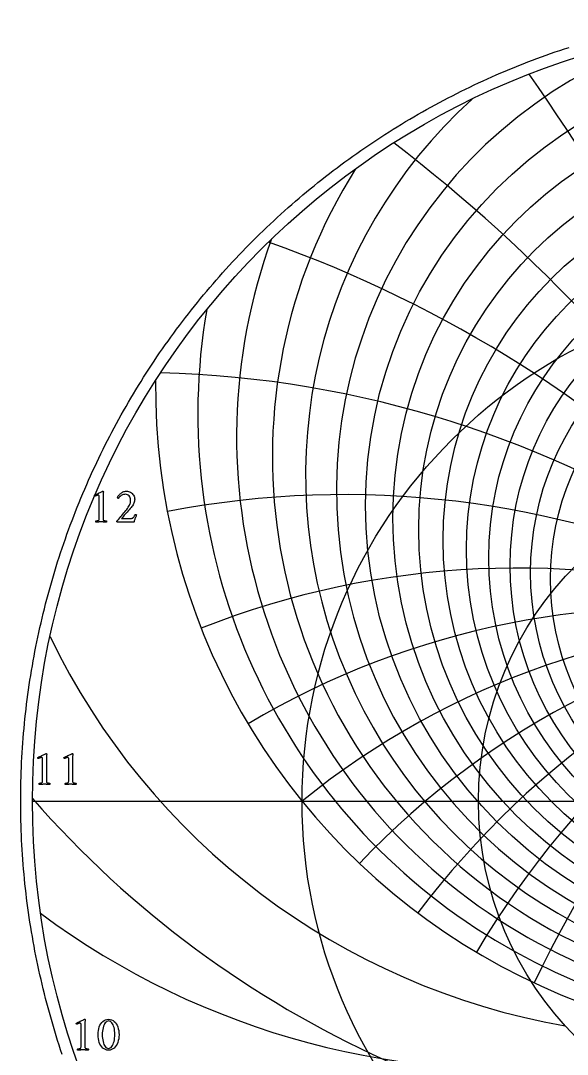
# Model space of a CAD drawing. Header units: millimetres. Extents: x -96 to 96, y -96 to 98.
# Drawn here: x -95.9 to -29.7, y -30.6 to 94.5 of the extents above; entities that cross this region are included whole.
import ezdxf

# ---------------------------------------------------------------- set-up
doc = ezdxf.new("R2010")
doc.units = ezdxf.units.MM
for name, color, linetype in [('CUT_OUTER', 1, 'Continuous'), ('ENGRAVE', 7, 'Continuous'), ('ENGRAVE_FINE', 8, 'Continuous'), ('TEXT', 5, 'Continuous')]:
    doc.layers.add(name, color=color, linetype=linetype)

msp = doc.modelspace()

# ---------------------------------------------------------------- linework, layer by layer
at = {"layer": 'CUT_OUTER'}
msp.add_lwpolyline([(-90.8971, -30.6482), (-91.0835, -30.0899), (-91.2664, -29.5305), (-91.4459, -28.9699), (-91.6219, -28.4083), (-91.7945, -27.8456), (-91.9636, -27.2818), (-92.1293, -26.717), (-92.2915, -26.1512), (-92.4502, -25.5844), (-92.6055, -25.0167), (-92.7572, -24.448), (-92.9055, -23.8784), (-93.0502, -23.3079), (-93.1915, -22.7365), (-93.3293, -22.1642), (-93.4635, -21.5912), (-93.5942, -21.0173), (-93.7214, -20.4426), (-93.8451, -19.8672), (-93.9652, -19.291), (-94.0818, -18.714), (-94.1949, -18.1364), (-94.3044, -17.5581), (-94.4104, -16.9791), (-94.5128, -16.3995), (-94.6116, -15.8193), (-94.7069, -15.2385), (-94.7986, -14.6571), (-94.8868, -14.0751), (-94.9713, -13.4926), (-95.0523, -12.9097), (-95.1298, -12.3262), (-95.2036, -11.7422), (-95.2739, -11.1579), (-95.3405, -10.5731), (-95.4036, -9.9879), (-95.4631, -9.4023), (-95.519, -8.8164), (-95.5713, -8.2301), (-95.62, -7.6435), (-95.6651, -7.0567), (-95.7066, -6.4696), (-95.7445, -5.8822), (-95.7788, -5.2946), (-95.8095, -4.7068), (-95.8365, -4.1189), (-95.86, -3.5307), (-95.8799, -2.9425), (-95.8961, -2.3541), (-95.9087, -1.7657), (-95.9178, -1.1771), (-95.9232, -0.5886), (-95.925, 0), (-95.9232, 0.5886), (-95.9178, 1.1771), (-95.9087, 1.7657), (-95.8961, 2.3541), (-95.8799, 2.9425), (-95.86, 3.5307), (-95.8365, 4.1189), (-95.8095, 4.7068), (-95.7788, 5.2946), (-95.7445, 5.8822), (-95.7066, 6.4696), (-95.6651, 7.0567), (-95.62, 7.6435), (-95.5713, 8.2301), (-95.519, 8.8164), (-95.4631, 9.4023), (-95.4036, 9.9879), (-95.3405, 10.5731), (-95.2739, 11.1579), (-95.2036, 11.7422), (-95.1298, 12.3262), (-95.0523, 12.9097), (-94.9713, 13.4926), (-94.8868, 14.0751), (-94.7986, 14.6571), (-94.7069, 15.2385), (-94.6116, 15.8193), (-94.5128, 16.3995), (-94.4104, 16.9791), (-94.3044, 17.5581), (-94.1949, 18.1364), (-94.0818, 18.714), (-93.9652, 19.291), (-93.8451, 19.8672), (-93.7214, 20.4426), (-93.5942, 21.0173), (-93.4635, 21.5912), (-93.3293, 22.1642), (-93.1915, 22.7365), (-93.0502, 23.3079), (-92.9055, 23.8784), (-92.7572, 24.448), (-92.6055, 25.0167), (-92.4502, 25.5844), (-92.2915, 26.1512), (-92.1293, 26.717), (-91.9636, 27.2818), (-91.7945, 27.8456), (-91.6219, 28.4083), (-91.4459, 28.9699), (-91.2664, 29.5305), (-91.0835, 30.0899), (-90.8971, 30.6482), (-90.7074, 31.2054), (-90.5142, 31.7614), (-90.3176, 32.3162), (-90.1176, 32.8697), (-89.9142, 33.4221), (-89.7075, 33.9731), (-89.4973, 34.5229), (-89.2838, 35.0714), (-89.0669, 35.6186), (-88.8467, 36.1644), (-88.6231, 36.7089), (-88.3962, 37.252), (-88.166, 37.7937), (-87.9324, 38.334), (-87.6956, 38.8728), (-87.4554, 39.4101), (-87.2119, 39.946), (-86.9652, 40.4804), (-86.7152, 41.0132), (-86.4619, 41.5445), (-86.2053, 42.0743), (-85.9456, 42.6024), (-85.6825, 43.129), (-85.4163, 43.6539), (-85.1468, 44.1772), (-84.8742, 44.6988), (-84.5983, 45.2187), (-84.3192, 45.737), (-84.037, 46.2535), (-83.7516, 46.7682), (-83.4631, 47.2813), (-83.1714, 47.7925), (-82.8766, 48.3019), (-82.5787, 48.8095), (-82.2776, 49.3153), (-81.9735, 49.8192), (-81.6662, 50.3213), (-81.3559, 50.8214), (-81.0426, 51.3196), (-80.7262, 51.8159), (-80.4067, 52.3103), (-80.0842, 52.8027), (-79.7587, 53.2931), (-79.4302, 53.7815), (-79.0987, 54.2678), (-78.7643, 54.7521), (-78.4268, 55.2344), (-78.0864, 55.7146), (-77.7431, 56.1927), (-77.3969, 56.6686), (-77.0477, 57.1425), (-76.6956, 57.6141), (-76.3407, 58.0836), (-75.9828, 58.551), (-75.6221, 59.0161), (-75.2586, 59.479), (-74.8922, 59.9396), (-74.523, 60.398), (-74.151, 60.8542), (-73.7762, 61.308), (-73.3987, 61.7595), (-73.0183, 62.2087), (-72.6353, 62.6556), (-72.2494, 63.1001), (-71.8609, 63.5422), (-71.4697, 63.982), (-71.0757, 64.4193), (-70.6791, 64.8542), (-70.2799, 65.2867), (-69.8779, 65.7167), (-69.4734, 66.1442), (-69.0662, 66.5692), (-68.6565, 66.9917), (-68.2441, 67.4117), (-67.8292, 67.8292), (-67.4117, 68.2441), (-66.9917, 68.6565), (-66.5692, 69.0662), (-66.1442, 69.4734), (-65.7167, 69.8779), (-65.2867, 70.2799), (-64.8542, 70.6791), (-64.4193, 71.0757), (-63.982, 71.4697), (-63.5422, 71.8609), (-63.1001, 72.2494), (-62.6556, 72.6353), (-62.2087, 73.0183), (-61.7595, 73.3987), (-61.308, 73.7762), (-60.8542, 74.151), (-60.398, 74.523), (-59.9396, 74.8922), (-59.479, 75.2586), (-59.0161, 75.6221), (-58.551, 75.9828), (-58.0836, 76.3407), (-57.6141, 76.6956), (-57.1425, 77.0477), (-56.6686, 77.3969), (-56.1927, 77.7431), (-55.7146, 78.0864), (-55.2344, 78.4268), (-54.7521, 78.7643), (-54.2678, 79.0987), (-53.7815, 79.4302), (-53.2931, 79.7587), (-52.8027, 80.0842), (-52.3103, 80.4067), (-51.8159, 80.7262), (-51.3196, 81.0426), (-50.8214, 81.3559), (-50.3213, 81.6662), (-49.8192, 81.9735), (-49.3153, 82.2776), (-48.8095, 82.5787), (-48.3019, 82.8766), (-47.7925, 83.1714), (-47.2813, 83.4631), (-46.7682, 83.7516), (-46.2535, 84.037), (-45.737, 84.3192), (-45.2187, 84.5983), (-44.6988, 84.8742), (-44.1772, 85.1468), (-43.6539, 85.4163), (-43.129, 85.6825), (-42.6024, 85.9456), (-42.0743, 86.2053), (-41.5445, 86.4619), (-41.0132, 86.7152), (-40.4804, 86.9652), (-39.946, 87.2119), (-39.4101, 87.4554), (-38.8728, 87.6956), (-38.334, 87.9324), (-37.7937, 88.166), (-37.252, 88.3962), (-36.7089, 88.6231), (-36.1644, 88.8467), (-35.6186, 89.0669), (-35.0714, 89.2838), (-34.5229, 89.4973), (-33.9731, 89.7075), (-33.4221, 89.9142), (-32.8697, 90.1176), (-32.3162, 90.3176), (-31.7614, 90.5142), (-31.2054, 90.7074), (-30.6482, 90.8971), (-30.0899, 91.0835), (-29.5305, 91.2664)], dxfattribs=at)
at = {"layer": 'ENGRAVE'}
msp.add_lwpolyline([(-94.5, 0), (94.5, 0)], dxfattribs=at)
for centre, radius in [((0, 0), 94.5), ((0, 30.4812), 41.946), ((0, 0), 61.8587), ((0, 0), 40.492)]:
    msp.add_circle(centre, radius, dxfattribs=at)
for centre, radius, start, end in [((0, 37.5775), 57.6766, 104.762326, 75.237674), ((0, 50.0922), 79.5973, 179.387133, 0.612867), ((0, -76.3891), 98.2944, 51, 129), ((0, -76.3891), 98.2944, 51, 129), ((-15.2983, 57.094), 85.5586, 205.733875, 260.102895), ((-36.4408, 63.1173), 95.594, 233.336387, 276.831602)]:
    msp.add_arc(centre, radius, start, end, dxfattribs=at)
at = {"layer": 'ENGRAVE_FINE'}
for centre, radius in [((0, 35.8408), 54.1642), ((0, 34.2831), 50.8581), ((0, 32.8824), 47.7334), ((0, 31.6203), 44.7688), ((0, 29.4518), 39.2493), ((0, 28.5208), 36.6647), ((0, 27.6785), 34.1802), ((0, 26.9167), 31.785)]:
    msp.add_circle(centre, radius, dxfattribs=at)
for centre, radius, start, end in [((-270.0618, -76.3891), 287.3937, 9.614941, 34.898449), ((-270.0618, -76.3891), 287.3937, 9.614941, 34.898449), ((0, 39.5195), 61.4248, 132.219432, 47.780568), ((-170.251, -76.3891), 196.5889, 14.56643, 52.566013), ((-170.251, -76.3891), 196.5889, 14.56643, 52.566013), ((0, 41.6985), 65.4439, 147.797087, 32.202913), ((0, 44.1534), 69.7761, 159.954591, 20.045409), ((-117.1428, -76.3891), 152.919, 19.697338, 70.43411), ((-117.1428, -76.3891), 152.919, 19.697338, 70.43411), ((0, 46.9316), 74.4729, 170.269458, 9.730542), ((-82.4788, -76.3891), 128.3143, 25.078922, 88.440652), ((-82.4788, -76.3891), 128.3143, 25.078922, 88.440652), ((82.4788, -76.3891), 128.3143, 91.559348, 154.921078), ((82.4788, -76.3891), 128.3143, 91.559348, 154.921078), ((-56.7503, -76.3891), 113.5006, 30.79319, 100.876652), ((-56.7503, -76.3891), 113.5006, 30.79319, 100.876652), ((56.7503, -76.3891), 113.5006, 79.123348, 149.20681), ((56.7503, -76.3891), 113.5006, 79.123348, 149.20681), ((-35.7763, -76.3891), 104.6028, 36.936769, 111.475271), ((-35.7763, -76.3891), 104.6028, 36.936769, 111.475271), ((35.7763, -76.3891), 104.6028, 68.524729, 143.063231), ((35.7763, -76.3891), 104.6028, 68.524729, 143.063231), ((-17.332, -76.3891), 99.8108, 43.625537, 120.768969), ((-17.332, -76.3891), 99.8108, 43.625537, 120.768969), ((17.332, -76.3891), 99.8108, 59.231031, 136.374463), ((17.332, -76.3891), 99.8108, 59.231031, 136.374463), ((0, 83.1586), 125.6729, 221.240592, 318.759408)]:
    msp.add_arc(centre, radius, start, end, dxfattribs=at)
at = {"layer": 'TEXT'}
for points in [[(-86.4148, 34.4725), (-86.4148, 36.8272), (-86.4164, 36.885), (-86.4215, 36.9331), (-86.4298, 36.9714), (-86.4416, 37.0001), (-86.4574, 37.021), (-86.4781, 37.0359), (-86.5036, 37.0448), (-86.534, 37.0478), (-86.5712, 37.045), (-86.6174, 37.0366), (-86.6726, 37.0227), (-86.7367, 37.0031), (-86.8011, 36.9817), (-86.8574, 36.9621), (-86.9054, 36.9444), (-86.9453, 36.9286), (-86.9688, 36.9506), (-86.9855, 36.9748), (-86.9956, 37.0012), (-86.999, 37.0299), (-86.999, 37.0303), (-86.999, 37.0314), (-86.999, 37.0333), (-86.999, 37.0359), (-86.9982, 37.0467), (-86.996, 37.0553), (-86.9923, 37.0616), (-86.987, 37.0657), (-86.8684, 37.1195), (-86.7508, 37.1737), (-86.6344, 37.2283), (-86.5191, 37.2833), (-86.4092, 37.336), (-86.3089, 37.3839), (-86.2184, 37.4269), (-86.1376, 37.4651), (-86.0707, 37.4964), (-86.0221, 37.5187), (-85.9917, 37.5322), (-85.9796, 37.5366), (-85.9677, 37.5366), (-85.9539, 37.5344), (-85.9423, 37.5277), (-85.933, 37.5165), (-85.9259, 37.5009), (-85.9203, 37.4837), (-85.9155, 37.4681), (-85.9114, 37.4539), (-85.908, 37.4413), (-85.9095, 37.4321), (-85.914, 37.4047), (-85.9215, 37.3591), (-85.9319, 37.2952), (-85.9423, 37.2145), (-85.9498, 37.1186), (-85.9542, 37.0074), (-85.9557, 36.8809), (-85.9557, 34.4725), (-85.9555, 34.4081), (-85.955, 34.3459), (-85.9541, 34.2859), (-85.9528, 34.2281), (-85.95, 34.1741), (-85.9446, 34.1253), (-85.9365, 34.0817), (-85.9259, 34.0433), (-85.9159, 34.0288), (-85.8976, 34.015), (-85.8712, 34.002), (-85.8365, 33.9897), (-85.7972, 33.9787), (-85.7568, 33.9695), (-85.7152, 33.9623), (-85.6726, 33.9569), (-85.6325, 33.953), (-85.5988, 33.9502), (-85.5714, 33.9485), (-85.5504, 33.9479), (-85.5424, 33.9338), (-85.5362, 33.9151), (-85.5319, 33.892), (-85.5295, 33.8645), (-85.5297, 33.8369), (-85.5332, 33.8138), (-85.5401, 33.7952), (-85.5504, 33.781), (-85.6379, 33.7868), (-85.7218, 33.7922), (-85.8019, 33.7972), (-85.8782, 33.8019), (-85.9542, 33.8058), (-86.0332, 33.8086), (-86.1152, 33.8103), (-86.2001, 33.8108), (-86.2817, 33.8103), (-86.3596, 33.8086), (-86.4338, 33.8058), (-86.5042, 33.8019), (-86.5753, 33.7972), (-86.6517, 33.7922), (-86.7333, 33.7868), (-86.8201, 33.781), (-86.8304, 33.7952), (-86.8373, 33.8138), (-86.8408, 33.8369), (-86.841, 33.8645), (-86.8386, 33.892), (-86.8343, 33.9151), (-86.8281, 33.9338), (-86.8201, 33.9479), (-86.7991, 33.9485), (-86.7717, 33.9502), (-86.738, 33.953), (-86.6979, 33.9569), (-86.6553, 33.9623), (-86.6137, 33.9695), (-86.5733, 33.9787), (-86.534, 33.9897), (-86.4997, 34.002), (-86.4744, 34.015), (-86.458, 34.0288), (-86.4505, 34.0433), (-86.4397, 34.0817), (-86.4311, 34.1253), (-86.4248, 34.1741), (-86.4207, 34.2281), (-86.4181, 34.2859), (-86.4162, 34.3459), (-86.4151, 34.4081), (-86.4148, 34.4725)], [(-81.8961, 34.6693), (-81.9263, 34.5953), (-81.9572, 34.5165), (-81.9889, 34.4329), (-82.0213, 34.3444), (-82.0533, 34.2551), (-82.0839, 34.1692), (-82.1129, 34.0867), (-82.1405, 34.0075), (-82.1651, 33.9364), (-82.1852, 33.8779), (-82.2009, 33.8321), (-82.212, 33.7989), (-84.227, 33.7989), (-84.2361, 33.8058), (-84.2456, 33.8146), (-84.2555, 33.8252), (-84.2657, 33.8377), (-84.2748, 33.8505), (-84.2814, 33.8622), (-84.2853, 33.8729), (-84.2866, 33.8824), (-84.1636, 34.021), (-84.0392, 34.1625), (-83.9132, 34.3071), (-83.7858, 34.4546), (-83.6591, 34.6033), (-83.5355, 34.7512), (-83.4147, 34.8984), (-83.297, 35.0448), (-83.1849, 35.1879), (-83.0809, 35.325), (-82.9851, 35.4561), (-82.8976, 35.5813), (-82.8162, 35.7084), (-82.7508, 35.8272), (-82.7014, 35.9379), (-82.6681, 36.0403), (-82.6459, 36.1398), (-82.6301, 36.2415), (-82.6206, 36.3455), (-82.6174, 36.4517), (-82.6288, 36.5947), (-82.6629, 36.7259), (-82.7197, 36.8451), (-82.7992, 36.9524), (-82.8963, 37.0411), (-83.0056, 37.1044), (-83.1273, 37.1424), (-83.2612, 37.1551), (-83.3738, 37.1488), (-83.4788, 37.1298), (-83.5764, 37.0981), (-83.6666, 37.0538), (-83.7489, 37.002), (-83.8231, 36.948), (-83.889, 36.8917), (-83.9468, 36.8332), (-83.996, 36.7773), (-84.0362, 36.7289), (-84.0675, 36.6879), (-84.0899, 36.6544), (-84.1079, 36.6568), (-84.1264, 36.664), (-84.1452, 36.6762), (-84.1644, 36.6931), (-84.1813, 36.7112), (-84.1934, 36.7266), (-84.2007, 36.7395), (-84.2031, 36.7497), (-84.1903, 36.7812), (-84.1696, 36.822), (-84.1411, 36.8721), (-84.1048, 36.9316), (-84.0606, 36.9964), (-84.0086, 37.0627), (-83.9488, 37.1305), (-83.8812, 37.1998), (-83.8069, 37.2673), (-83.727, 37.3295), (-83.6414, 37.3865), (-83.5504, 37.4383), (-83.4537, 37.4813), (-83.3514, 37.512), (-83.2435, 37.5305), (-83.1301, 37.5366), (-82.9932, 37.5279), (-82.8626, 37.5016), (-82.7383, 37.4578), (-82.6204, 37.3965), (-82.5116, 37.3215), (-82.4147, 37.2363), (-82.3298, 37.1411), (-82.2568, 37.0359), (-82.1981, 36.9237), (-82.1562, 36.8079), (-82.131, 36.6883), (-82.1226, 36.5649), (-82.1282, 36.4416), (-82.145, 36.322), (-82.1729, 36.2061), (-82.212, 36.094), (-82.2609, 35.9856), (-82.3179, 35.8809), (-82.3831, 35.7799), (-82.4565, 35.6827), (-82.5606, 35.5554), (-82.6703, 35.4241), (-82.7856, 35.2887), (-82.9065, 35.1491), (-83.0286, 35.0098), (-83.1472, 34.8749), (-83.2625, 34.7445), (-83.3745, 34.6186), (-83.4792, 34.501), (-83.5727, 34.3958), (-83.655, 34.3028), (-83.7262, 34.2222), (-82.5697, 34.2222), (-82.4872, 34.229), (-82.4125, 34.2497), (-82.3456, 34.2842), (-82.2866, 34.3324), (-82.2323, 34.3948), (-82.18, 34.4718), (-82.1295, 34.5633), (-82.0809, 34.6693), (-82.0723, 34.6849), (-82.0585, 34.6961), (-82.0395, 34.7028), (-82.0153, 34.705), (-82.0049, 34.7043), (-81.9915, 34.702), (-81.9751, 34.6983), (-81.9557, 34.6931), (-81.9363, 34.6871), (-81.9199, 34.6812), (-81.9065, 34.6752), (-81.8961, 34.6693)], [(-93.2737, 2.7071), (-93.2737, 5.0619), (-93.2754, 5.1196), (-93.2804, 5.1677), (-93.2888, 5.206), (-93.3005, 5.2347), (-93.3163, 5.2556), (-93.337, 5.2705), (-93.3625, 5.2794), (-93.3929, 5.2824), (-93.4302, 5.2796), (-93.4764, 5.2712), (-93.5315, 5.2573), (-93.5956, 5.2377), (-93.6601, 5.2163), (-93.7163, 5.1967), (-93.7644, 5.179), (-93.8042, 5.1632), (-93.8277, 5.1852), (-93.8445, 5.2094), (-93.8545, 5.2358), (-93.8579, 5.2645), (-93.8579, 5.2649), (-93.8579, 5.266), (-93.8579, 5.2679), (-93.8579, 5.2705), (-93.8571, 5.2813), (-93.8549, 5.2899), (-93.8512, 5.2962), (-93.846, 5.3003), (-93.7273, 5.3541), (-93.6098, 5.4084), (-93.4933, 5.4629), (-93.378, 5.5179), (-93.2681, 5.5706), (-93.1679, 5.6185), (-93.0773, 5.6615), (-92.9965, 5.6997), (-92.9296, 5.731), (-92.881, 5.7534), (-92.8506, 5.7668), (-92.8385, 5.7712), (-92.8266, 5.7712), (-92.8128, 5.769), (-92.8013, 5.7623), (-92.7919, 5.7511), (-92.7849, 5.7355), (-92.7793, 5.7183), (-92.7744, 5.7027), (-92.7703, 5.6885), (-92.767, 5.6759), (-92.7685, 5.6667), (-92.7729, 5.6394), (-92.7804, 5.5937), (-92.7908, 5.5298), (-92.8013, 5.4492), (-92.8087, 5.3532), (-92.8132, 5.242), (-92.8147, 5.1155), (-92.8147, 2.7071), (-92.8145, 2.6427), (-92.8139, 2.5805), (-92.813, 2.5205), (-92.8117, 2.4627), (-92.8089, 2.4087), (-92.8035, 2.3599), (-92.7955, 2.3163), (-92.7849, 2.2779), (-92.7748, 2.2634), (-92.7565, 2.2496), (-92.7301, 2.2366), (-92.6954, 2.2243), (-92.6561, 2.2133), (-92.6157, 2.2042), (-92.5742, 2.1969), (-92.5315, 2.1915), (-92.4915, 2.1876), (-92.4577, 2.1848), (-92.4303, 2.1831), (-92.4093, 2.1826), (-92.4013, 2.1684), (-92.3951, 2.1498), (-92.3909, 2.1267), (-92.3884, 2.0991), (-92.3886, 2.0715), (-92.3922, 2.0484), (-92.3991, 2.0298), (-92.4093, 2.0156), (-92.4969, 2.0214), (-92.5807, 2.0268), (-92.6608, 2.0318), (-92.7372, 2.0365), (-92.8132, 2.0404), (-92.8922, 2.0432), (-92.9741, 2.0449), (-93.0591, 2.0454), (-93.1407, 2.0449), (-93.2185, 2.0432), (-93.2927, 2.0404), (-93.3631, 2.0365), (-93.4343, 2.0318), (-93.5106, 2.0268), (-93.5922, 2.0214), (-93.6791, 2.0156), (-93.6893, 2.0298), (-93.6962, 2.0484), (-93.6997, 2.0715), (-93.6999, 2.0991), (-93.6975, 2.1267), (-93.6932, 2.1498), (-93.6871, 2.1684), (-93.6791, 2.1826), (-93.658, 2.1831), (-93.6306, 2.1848), (-93.5969, 2.1876), (-93.5568, 2.1915), (-93.5142, 2.1969), (-93.4726, 2.2042), (-93.4322, 2.2133), (-93.3929, 2.2243), (-93.3586, 2.2366), (-93.3333, 2.2496), (-93.3169, 2.2634), (-93.3095, 2.2779), (-93.2986, 2.3163), (-93.2901, 2.3599), (-93.2837, 2.4087), (-93.2796, 2.4627), (-93.277, 2.5205), (-93.2752, 2.5805), (-93.2741, 2.6427), (-93.2737, 2.7071)], [(-90.1023, 2.7071), (-90.1023, 5.0619), (-90.104, 5.1196), (-90.109, 5.1677), (-90.1174, 5.206), (-90.1291, 5.2347), (-90.1449, 5.2556), (-90.1656, 5.2705), (-90.1911, 5.2794), (-90.2215, 5.2824), (-90.2588, 5.2796), (-90.305, 5.2712), (-90.3601, 5.2573), (-90.4242, 5.2377), (-90.4886, 5.2163), (-90.5449, 5.1967), (-90.593, 5.179), (-90.6328, 5.1632), (-90.6563, 5.1852), (-90.6731, 5.2094), (-90.6831, 5.2358), (-90.6865, 5.2645), (-90.6865, 5.2649), (-90.6865, 5.266), (-90.6865, 5.2679), (-90.6865, 5.2705), (-90.6857, 5.2813), (-90.6835, 5.2899), (-90.6798, 5.2962), (-90.6746, 5.3003), (-90.5559, 5.3541), (-90.4383, 5.4084), (-90.3219, 5.4629), (-90.2066, 5.5179), (-90.0967, 5.5706), (-89.9965, 5.6185), (-89.9059, 5.6615), (-89.8251, 5.6997), (-89.7582, 5.731), (-89.7096, 5.7534), (-89.6792, 5.7668), (-89.6671, 5.7712), (-89.6552, 5.7712), (-89.6414, 5.769), (-89.6298, 5.7623), (-89.6205, 5.7511), (-89.6135, 5.7355), (-89.6079, 5.7183), (-89.603, 5.7027), (-89.5989, 5.6885), (-89.5956, 5.6759), (-89.5971, 5.6667), (-89.6015, 5.6394), (-89.609, 5.5937), (-89.6194, 5.5298), (-89.6298, 5.4492), (-89.6373, 5.3532), (-89.6418, 5.242), (-89.6433, 5.1155), (-89.6433, 2.7071), (-89.6431, 2.6427), (-89.6425, 2.5805), (-89.6416, 2.5205), (-89.6403, 2.4627), (-89.6375, 2.4087), (-89.6321, 2.3599), (-89.6241, 2.3163), (-89.6135, 2.2779), (-89.6034, 2.2634), (-89.5851, 2.2496), (-89.5587, 2.2366), (-89.524, 2.2243), (-89.4847, 2.2133), (-89.4443, 2.2042), (-89.4028, 2.1969), (-89.3601, 2.1915), (-89.32, 2.1876), (-89.2863, 2.1848), (-89.2589, 2.1831), (-89.2379, 2.1826), (-89.2299, 2.1684), (-89.2237, 2.1498), (-89.2194, 2.1267), (-89.217, 2.0991), (-89.2172, 2.0715), (-89.2208, 2.0484), (-89.2276, 2.0298), (-89.2379, 2.0156), (-89.3254, 2.0214), (-89.4093, 2.0268), (-89.4894, 2.0318), (-89.5658, 2.0365), (-89.6418, 2.0404), (-89.7208, 2.0432), (-89.8027, 2.0449), (-89.8877, 2.0454), (-89.9693, 2.0449), (-90.0471, 2.0432), (-90.1213, 2.0404), (-90.1917, 2.0365), (-90.2629, 2.0318), (-90.3392, 2.0268), (-90.4208, 2.0214), (-90.5076, 2.0156), (-90.5179, 2.0298), (-90.5248, 2.0484), (-90.5283, 2.0715), (-90.5285, 2.0991), (-90.5261, 2.1267), (-90.5218, 2.1498), (-90.5157, 2.1684), (-90.5076, 2.1826), (-90.4866, 2.1831), (-90.4592, 2.1848), (-90.4255, 2.1876), (-90.3854, 2.1915), (-90.3428, 2.1969), (-90.3012, 2.2042), (-90.2608, 2.2133), (-90.2215, 2.2243), (-90.1872, 2.2366), (-90.1619, 2.2496), (-90.1455, 2.2634), (-90.138, 2.2779), (-90.1272, 2.3163), (-90.1187, 2.3599), (-90.1123, 2.4087), (-90.1082, 2.4627), (-90.1056, 2.5205), (-90.1038, 2.5805), (-90.1027, 2.6427), (-90.1023, 2.7071)], [(-88.6092, -29.4538), (-88.6092, -27.0991), (-88.6109, -27.0414), (-88.6159, -26.9933), (-88.6243, -26.9549), (-88.636, -26.9262), (-88.6519, -26.9054), (-88.6725, -26.8905), (-88.6981, -26.8815), (-88.7284, -26.8785), (-88.7657, -26.8813), (-88.8119, -26.8897), (-88.867, -26.9037), (-88.9311, -26.9232), (-88.9956, -26.9447), (-89.0518, -26.9642), (-89.0999, -26.9819), (-89.1398, -26.9978), (-89.1632, -26.9758), (-89.18, -26.9516), (-89.19, -26.9251), (-89.1934, -26.8964), (-89.1934, -26.896), (-89.1934, -26.8949), (-89.1934, -26.8931), (-89.1934, -26.8905), (-89.1927, -26.8797), (-89.1904, -26.8711), (-89.1867, -26.8647), (-89.1815, -26.8607), (-89.0628, -26.8068), (-88.9453, -26.7526), (-88.8288, -26.698), (-88.7135, -26.6431), (-88.6036, -26.5903), (-88.5034, -26.5425), (-88.4128, -26.4994), (-88.332, -26.4612), (-88.2651, -26.4299), (-88.2165, -26.4076), (-88.1861, -26.3942), (-88.174, -26.3897), (-88.1621, -26.3897), (-88.1483, -26.3919), (-88.1368, -26.3987), (-88.1274, -26.4098), (-88.1204, -26.4255), (-88.1148, -26.4426), (-88.1099, -26.4583), (-88.1058, -26.4724), (-88.1025, -26.4851), (-88.104, -26.4942), (-88.1084, -26.5216), (-88.1159, -26.5672), (-88.1263, -26.6311), (-88.1368, -26.7118), (-88.1442, -26.8077), (-88.1487, -26.919), (-88.1502, -27.0455), (-88.1502, -29.4538), (-88.15, -29.5183), (-88.1494, -29.5805), (-88.1485, -29.6405), (-88.1472, -29.6982), (-88.1444, -29.7522), (-88.139, -29.8011), (-88.131, -29.8446), (-88.1204, -29.883), (-88.1103, -29.8976), (-88.0921, -29.9113), (-88.0656, -29.9244), (-88.031, -29.9367), (-87.9916, -29.9477), (-87.9512, -29.9568), (-87.9097, -29.9641), (-87.867, -29.9695), (-87.827, -29.9734), (-87.7932, -29.9762), (-87.7659, -29.9778), (-87.7448, -29.9784), (-87.7368, -29.9926), (-87.7307, -30.0112), (-87.7264, -30.0343), (-87.7239, -30.0619), (-87.7241, -30.0894), (-87.7277, -30.1125), (-87.7346, -30.1312), (-87.7448, -30.1453), (-87.8324, -30.1395), (-87.9162, -30.1341), (-87.9963, -30.1291), (-88.0727, -30.1245), (-88.1487, -30.1205), (-88.2277, -30.1178), (-88.3096, -30.1161), (-88.3946, -30.1155), (-88.4762, -30.1161), (-88.5541, -30.1178), (-88.6282, -30.1205), (-88.6986, -30.1245), (-88.7698, -30.1291), (-88.8462, -30.1341), (-88.9278, -30.1395), (-89.0146, -30.1453), (-89.0248, -30.1312), (-89.0317, -30.1125), (-89.0352, -30.0894), (-89.0354, -30.0619), (-89.033, -30.0343), (-89.0287, -30.0112), (-89.0226, -29.9926), (-89.0146, -29.9784), (-88.9935, -29.9778), (-88.9661, -29.9762), (-88.9324, -29.9734), (-88.8924, -29.9695), (-88.8497, -29.9641), (-88.8082, -29.9568), (-88.7677, -29.9477), (-88.7284, -29.9367), (-88.6941, -29.9244), (-88.6688, -29.9113), (-88.6524, -29.8976), (-88.645, -29.883), (-88.6342, -29.8446), (-88.6256, -29.8011), (-88.6193, -29.7522), (-88.6152, -29.6982), (-88.6125, -29.6405), (-88.6107, -29.5805), (-88.6096, -29.5183), (-88.6092, -29.4538)], [(-85.2888, -26.3957), (-85.0911, -26.4117), (-84.9095, -26.4598), (-84.7439, -26.5399), (-84.5943, -26.652), (-84.4613, -26.7908), (-84.3454, -26.9508), (-84.2466, -27.1321), (-84.1651, -27.3346), (-84.1012, -27.5527), (-84.0555, -27.7809), (-84.0281, -28.0192), (-84.019, -28.2675), (-84.0283, -28.5158), (-84.0563, -28.7541), (-84.1028, -28.9823), (-84.168, -29.2005), (-84.2509, -29.4031), (-84.3506, -29.585), (-84.467, -29.7459), (-84.6002, -29.886), (-84.7494, -29.9995), (-84.9139, -30.0805), (-85.0937, -30.1291), (-85.2888, -30.1453), (-85.4788, -30.1291), (-85.6554, -30.0805), (-85.8186, -29.9995), (-85.9683, -29.886), (-86.103, -29.7459), (-86.221, -29.585), (-86.3221, -29.4031), (-86.4065, -29.2005), (-86.473, -28.9823), (-86.5205, -28.7541), (-86.549, -28.5158), (-86.5585, -28.2675), (-86.5492, -28.0192), (-86.5213, -27.7809), (-86.4747, -27.5527), (-86.4095, -27.3346), (-86.3264, -27.1321), (-86.2262, -26.9508), (-86.1088, -26.7908), (-85.9743, -26.652), (-85.8242, -26.5399), (-85.6598, -26.4598), (-85.4814, -26.4117), (-85.2888, -26.3957)], [(-85.259, -26.6103), (-85.3769, -26.6242), (-85.4862, -26.6662), (-85.587, -26.736), (-85.6792, -26.8338), (-85.7621, -26.9551), (-85.835, -27.0954), (-85.8977, -27.2547), (-85.9505, -27.4329), (-85.9922, -27.6259), (-86.022, -27.8294), (-86.0399, -28.0432), (-86.0458, -28.2675), (-86.0399, -28.4894), (-86.022, -28.7019), (-85.9922, -28.9052), (-85.9505, -29.0991), (-85.8985, -29.2789), (-85.8379, -29.4397), (-85.7688, -29.5814), (-85.6911, -29.7042), (-85.606, -29.8033), (-85.5145, -29.8741), (-85.4167, -29.9166), (-85.3126, -29.9307), (-85.187, -29.9162), (-85.0727, -29.8726), (-84.9695, -29.7999), (-84.8774, -29.6982), (-84.7964, -29.5723), (-84.7262, -29.427), (-84.6667, -29.2623), (-84.6181, -29.0783), (-84.5803, -28.8804), (-84.5533, -28.6744), (-84.5371, -28.4601), (-84.5317, -28.2377), (-84.5374, -28.014), (-84.5548, -27.8018), (-84.5836, -27.6012), (-84.6241, -27.4121), (-84.6747, -27.2381), (-84.7344, -27.0827), (-84.8029, -26.946), (-84.8804, -26.8279), (-84.9655, -26.7327), (-85.057, -26.6647), (-85.1548, -26.6239), (-85.259, -26.6103)]]:
    msp.add_lwpolyline(points, close=True, dxfattribs=at)

doc.saveas('drawing.dxf')
